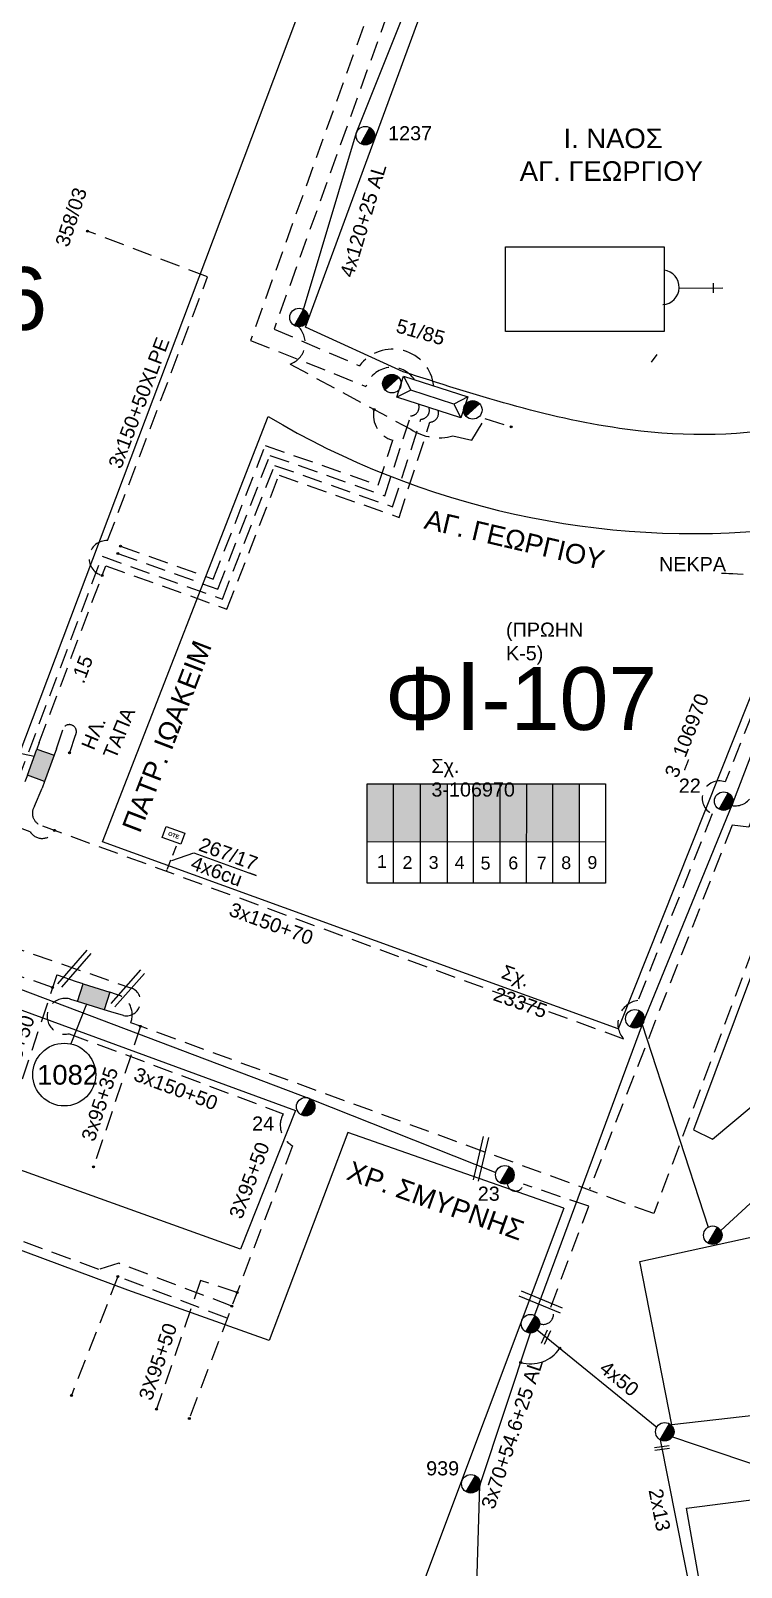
# Model space of a CAD drawing. Header units: millimetres. Extents: x 1091 to 3521, y 1177 to 2968.
# Drawn here: x 3104.3 to 3194.7, y 2255.6 to 2451.3 of the extents above; entities that cross this region are included whole.
import ezdxf
from ezdxf.enums import TextEntityAlignment as Align

# ---------------------------------------------------------------- set-up
doc = ezdxf.new("R2010")
doc.units = ezdxf.units.MM
doc.linetypes.add('DASHED', pattern=[19.05, 12.7, -6.35])
for name, color, linetype, lineweight in [('2x13', 7, 'Continuous', 30), ('3x150+50', 7, 'Continuous', 30), ('3x150+50 XLPE', 7, 'SYN_LINE', 30), ('3x150+70', 7, 'Continuous', 30), ('3x95+35', 7, 'Continuous', 30), ('4x16+16', 7, 'Continuous', 30), ('4x16CU', 7, 'Continuous', 30), ('4x50', 7, 'Continuous', 30), ('Άγνωστα', 7, 'Continuous', 30), ('Γυμνά εναέρια ΧΤ και ΦΟΠ (3Φ)   4x50+16AL', 7, 'Continuous', 30), ('Καλωδια Χ.Τ 3x95+35', 7, 'DASHED', 30), ('Καλωδια ΧΤ  3X95+50', 7, 'Continuous', 30), ('Καλώδια ΧΤ   3x150+50CU', 7, 'DASHED', 30), ('Καλώδια ΧΤ   3x150+70AL', 7, 'DASHED', 30), ('Καλώδια ΧΤ   3x150AL+50CU', 7, 'DASHED', 30), ('Συνεστραμμένα ΧΤ   3x70+54.6+25 AL', 7, 'SYN_LINE', 30), ('Συνεστραμμένα ΧΤ   4x120+25 AL', 7, 'SYN_LINE', 30), ('Υπόγεια Καλώδια Δικτύου ΧΤ   .15', 7, 'DASHED', 30), ('Υπόγεια καλώδια Παροχών ΧΤ   4x50AL', 7, 'DASHED', 30)]:
    doc.layers.add(name, color=color, linetype=linetype, lineweight=lineweight)
for name, color, linetype in [('Link Box 4 Διευθύνσεων', 7, 'Continuous'), ('Pillar OTE', 7, 'Continuous'), ('TEXT ΚΑΛΩΔΙΩΝ', 7, 'Continuous'), ('ΑΓΝΩΣΤΟ ΥΠΟΓΕΙΟ ΚΑΛΩΔΙΟ', 7, 'DASHED'), ('Επιγραφές - Σχήματα', 7, 'Continuous'), ('Μηχανική τομή', 7, 'Continuous'), ('Στύλος ΦΜ', 7, 'Continuous'), ('Στύλος ΦΜ @ 1', 7, 'Continuous'), ('Συνδέσεις', 7, 'Continuous'), ('Τομή', 7, 'Continuous'), ('Υποσταθμός εναέριος 2 στύλων', 7, 'Continuous'), ('Υποσταθμός πόλεως', 7, 'Continuous'), ('Υπόβαθρο ΔΕΗ', 7, 'Continuous')]:
    doc.layers.add(name, color=color, linetype=linetype)
doc.styles.add('arial', font='arial.ttf')
doc.styles.get("Standard").update_dxf_attribs({"font": 'arial.ttf', "height": 1.8})
doc.linetypes.add('SYN_LINE', pattern='A,0.5,-0.0001,["/\\/\\/\\/",Standard,S=0.1,R=0,X=0,Y=-0.05],-0.25', length=0.7501)
doc.dimstyles.new('ISO-25', dxfattribs={"dimtxt": 2.5, "dimasz": 2.5, "dimexe": 1.25, "dimexo": 0.625, "dimtad": 1, "dimtxsty": 'Standard', "dimcen": 2.5, "dimadec": 0, "dimazin": 0, "dimtfac": 1, "dimtmove": 0, "dimatfit": 3, "dimfxl": 1, "dimarcsym": 0})

# ---------------------------------------------------------------- blocks, each defined once
blk = doc.blocks.new('ΥΠΑΡΧΩΝ ΤΣΙΜΕΝΤΕΝΙΟΣ ΣΤΥΛΟΣ')
at = {"layer": 'Στύλος ΦΜ'}
blk.add_hatch(color=7, dxfattribs=at).paths.add_polyline_path([(-1.29, -2.28, 0.574793), (2.62, 0, 0.268822), (1.3, 2.27)])
at = {"layer": 'Στύλος ΦΜ', "color": 7}
blk.add_line((-1.29, -2.28), (1.3, 2.27), dxfattribs=at)
blk.add_circle((0, 0), 2.62, dxfattribs=at)
at = {"layer": 'Στύλος ΦΜ', "flags": 4}
for tag, p in [('ΑΡΙΘΜΟΣ', (-4.68, 8.05)), ('ΤΥΠΟΣ', (-4.91, 3.03))]:
    blk.add_attdef(tag, p, '', height=4, dxfattribs=at)
blk = doc.blocks.new('ΥΠΟΣΤΑΘΜΟΣ ΕΝΑΕΡΙΟΣ ΕΠΙ 2 ΣΤΥΛΩΝ')
at = {"layer": 'Υποσταθμός εναέριος 2 στύλων', "linetype": 'Continuous'}
for points in [[(-11.97, -2.11, 0.574793), (-8.45, -0.07, 0.268822), (-9.64, 1.98)], [(9.68, -2.15, 0.574793), (13.19, -0.1, 0.268822), (12.01, 1.95)]]:
    blk.add_hatch(color=256, dxfattribs=at).paths.add_polyline_path(points)
for p, q in [((-11.97, -2.11), (-9.64, 1.98)), ((9.68, -2.15), (12.01, 1.95))]:
    blk.add_line(p, q, dxfattribs=at)
for centre in [(-10.81, -0.07), (10.84, -0.1)]:
    blk.add_circle(centre, 2.36, dxfattribs=at)
at = {"layer": 'Υποσταθμός πόλεως', "linetype": 'Continuous', "ltscale": 40}
blk.add_lwpolyline([(-8.57, 2.82), (8.57, 2.82), (8.57, -2.82), (-8.57, -2.82)], close=True, dxfattribs=at)
for points in [[(-5.75, 0), (-8.57, 2.82)], [(-8.57, -2.82), (-5.75, 0)], [(-5.75, 0), (5.75, 0)], [(5.75, 0), (8.57, 2.82)], [(8.57, -2.82), (5.75, 0)]]:
    blk.add_lwpolyline(points, dxfattribs=at)
at = {"layer": 'Υποσταθμός εναέριος 2 στύλων', "ltscale": 40, "flags": 1}
for tag, p in [('ΜΕΤΑΣΧΗΜΑΤΙΣΜΟΣ', (14.09, 2.51)), ('ΙΣΧΥΣ', (14.07, -0.28)), ('ΑΡΙΘΜΟΣ', (14.19, -3))]:
    blk.add_attdef(tag, p, '', height=1.8, dxfattribs=at)
blk = doc.blocks.new('LINK BOX 4 ΑΝΑΧΩΡΗΣΕΩΝ')
at = {"layer": 'Link Box 4 Διευθύνσεων', "ltscale": 40}
blk.add_hatch(color=256, dxfattribs=at).paths.add_polyline_path([(-3.54, 0), (-3.54, -4.67), (3.54, -4.67), (3.54, 0)])
for p, q in [((-3.54, 0), (-5.33, 0)), ((5.33, 0), (3.54, 0)), ((-3.54, -4.67), (-5.33, -4.67)), ((5.33, -4.67), (3.54, -4.67))]:
    blk.add_line(p, q, dxfattribs=at)
blk.add_lwpolyline([(-3.54, -4.67), (-3.54, 0), (3.54, 0), (3.54, -4.67)], close=True, dxfattribs=at)
blk = doc.blocks.new('_ΣΥΝΔΕΣΗ')
at = {"layer": 'Συνδέσεις', "linetype": 'SYN_LINE', "ltscale": 40}
blk.add_hatch(color=256, dxfattribs=at).paths.add_polyline_path([(0.5, -0.01, 1), (-0.5, -0.01, 1)])
at = {"layer": 'Συνδέσεις'}
blk.add_circle((0, -0.01), 0.5, dxfattribs=at)
blk = doc.blocks.new('ΜΗΧΑΝΙΚΗ ΤΟΜΗ')
at = {"layer": 'Μηχανική τομή', "ltscale": 40}
for p, q in [((-3.79, 1.21), (3.79, 1.21)), ((3.79, -0.34), (-3.79, -0.34))]:
    blk.add_line(p, q, dxfattribs=at)
blk = doc.blocks.new('ΤΟΜΗ')
at = {"layer": 'Τομή', "ltscale": 40}
for p, q in [((11.33, -0.65), (-11.4, -0.65)), ((11.33, -3.42), (-11.4, -3.42))]:
    blk.add_line(p, q, dxfattribs=at)
blk = doc.blocks.new('PILLAR ΟΤΕ')
at = {"layer": 'Pillar OTE', "ltscale": 40}
blk.add_lwpolyline([(-3.31, 2.02), (3.39, 2.02), (3.39, -1.99), (-3.31, -1.99)], close=True, dxfattribs=at)
at = {"layer": 'Pillar OTE', "insert": (-1.81, 0.71), "char_height": 1.3575, "width": 109.961, "attachment_point": 1}
blk.add_mtext('{\\fArial|b1|i0|c161|p34;OTE}', dxfattribs=at)

msp = doc.modelspace()

# ---------------------------------------------------------------- hatches: boundary and pattern name
at = {"layer": 'Pillar OTE', "ltscale": 40}
h = msp.add_hatch(color=256, dxfattribs=at)
h.dxf.hatch_style = 1
h.paths.add_polyline_path([(3121.7, 2344.13), (3121.65, 2344.5), (3121.39, 2344.24)])
at = {"layer": 'Καλώδια ΧΤ   3x150AL+50CU', "linetype": 'DASHED', "lineweight": -3, "ltscale": 0.2}
h = msp.add_hatch(color=27, dxfattribs=at)
h.dxf.hatch_style = 1
h.paths.add_polyline_path([(3150.44, 2355.35), (3147.05, 2355.35), (3147.05, 2347.97), (3150.44, 2347.97)])
h = msp.add_hatch(color=6, dxfattribs=at)
h.dxf.hatch_style = 1
h.paths.add_polyline_path([(3153.88, 2355.35), (3150.44, 2355.35), (3150.44, 2347.99), (3153.87, 2347.99)])
h = msp.add_hatch(color=30, dxfattribs=at)
h.dxf.hatch_style = 1
h.paths.add_polyline_path([(3153.87, 2347.99), (3157.31, 2347.98), (3157.32, 2355.35), (3153.88, 2355.35)])
h = msp.add_hatch(color=62, dxfattribs=at)
h.dxf.hatch_style = 1
h.paths.add_polyline_path([(3160.61, 2347.98), (3164, 2347.98), (3164, 2355.35), (3160.61, 2355.35)])
h = msp.add_hatch(color=2, dxfattribs=at)
h.dxf.hatch_style = 1
h.paths.add_polyline_path([(3164, 2347.98), (3167.39, 2347.97), (3167.4, 2355.35), (3164, 2355.35)])
h = msp.add_hatch(color=133, dxfattribs=at)
h.dxf.hatch_style = 1
h.paths.add_polyline_path([(3170.73, 2347.97), (3170.73, 2355.35), (3167.4, 2355.35), (3167.39, 2347.97)])
h = msp.add_hatch(color=5, dxfattribs=at)
h.dxf.hatch_style = 1
h.paths.add_polyline_path([(3174.12, 2355.35), (3170.73, 2355.35), (3170.73, 2347.97), (3174.12, 2347.97)])

# ---------------------------------------------------------------- linework, layer by layer
at = {"layer": '2x13', "color": 133, "lineweight": -3, "ltscale": 0.1}
msp.add_lwpolyline([(3184.39, 2271.79), (3188.45, 2251.22)], dxfattribs=at)
at = {"layer": '3x150+50', "color": 6, "linetype": 'DASHED', "lineweight": -3, "ltscale": 0.2}
for points in [[(3126.78, 2419.91), (3111.49, 2425.75)], [(3114.06, 2386.32), (3126.78, 2419.91)]]:
    msp.add_lwpolyline(points, dxfattribs=at)
at = {"layer": '3x150+50', "color": 1, "linetype": 'DASHED', "lineweight": -3, "ltscale": 0.2}
msp.add_lwpolyline([(3110.09, 2330.12), (3107.59, 2331.01), (3102.55, 2315.78)], dxfattribs=at)
at = {"layer": '3x150+50', "color": 133, "linetype": 'DASHED', "lineweight": -3, "ltscale": 0.2}
msp.add_lwpolyline([(3109.39, 2327.89, 1.33916), (3109.18, 2323.52), (3136.42, 2313.33, 0.423462), (3137.61, 2309.25)], format="xyb", dxfattribs=at)
at = {"layer": '3x150+50', "color": 6, "linetype": 'DASHED', "lineweight": -3, "ltscale": 0.2}
msp.add_arc((3113.95, 2384.07), 2.26, 87.2387, 254.8813, dxfattribs=at)
at = {"layer": '3x150+50 XLPE', "color": 5, "linetype": 'DASHED', "lineweight": -3, "ltscale": 0.2}
msp.add_lwpolyline([(3186.24, 2475.39), (3151.77, 2466.14), (3132.25, 2411.82), (3146.94, 2405.97, -0.636128), (3153.12, 2406.8, -0.180086)], format="xyb", dxfattribs=at)
at = {"layer": '3x150+50 XLPE', "color": 2, "linetype": 'DASHED', "lineweight": -3, "ltscale": 0.2}
msp.add_lwpolyline([(3186.84, 2473.14), (3153.55, 2464.2), (3135.25, 2413.27), (3146.12, 2408.59, -0.682524), (3155.57, 2406.01, -0.462394)], format="xyb", dxfattribs=at)
at = {"layer": '3x150+70', "color": 133, "linetype": 'DASHED', "lineweight": -3, "ltscale": 0.2}
for points in [[(3209.55, 2363.05), (3197.42, 2367.59), (3192.64, 2355.59)], [(3191.01, 2351.51), (3181.56, 2327.76)]]:
    msp.add_lwpolyline(points, dxfattribs=at)
for points in [[(3181.56, 2327.76, 0.598437), (3179.75, 2322.82), (3105.48, 2350.08, -0.456167), (3104.74, 2352.49), (3105.73, 2354.81)], [(3107.29, 2349.41, -0.598871), (3104.22, 2349.21), (3095.18, 2352.62), (3090.17, 2338.63), (3116.98, 2329.37, -0.940521), (3116.09, 2325.82), (3114.47, 2326.3)]]:
    msp.add_lwpolyline(points, format="xyb", dxfattribs=at)
msp.add_arc((3191.93, 2353.51), 2.2, 71.1852, 245.3972, dxfattribs=at)
at = {"layer": '3x95+35', "color": 2, "linetype": 'DASHED', "lineweight": -3, "ltscale": 0.2}
msp.add_lwpolyline([(3118.25, 2324.46), (3112.27, 2306.55)], dxfattribs=at)
at = {"layer": '4x16+16', "color": 6, "lineweight": -3, "ltscale": 0.1}
for points in [[(3182.09, 2324.69), (3190.5, 2298.88)], [(3192.09, 2298.46), (3212.42, 2317.18)]]:
    msp.add_lwpolyline(points, dxfattribs=at)
at = {"layer": '4x16CU', "color": 133, "linetype": 'DASHED', "lineweight": -3, "ltscale": 0.2}
msp.add_lwpolyline([(3138.34, 2413.57, -0.554532), (3137.29, 2408.8), (3152.65, 2400.5, 0.214785), (3157.99, 2399.65), (3160.43, 2399.11), (3162.08, 2401.87), (3165.43, 2400.81)], format="xyb", dxfattribs=at)
at = {"layer": '4x50', "color": 133, "lineweight": -3, "ltscale": 0.1}
for points in [[(3168.75, 2285.8), (3183.94, 2273.39)], [(3185.95, 2272.17), (3200.63, 2267.22), (3221.61, 2269.76), (3244.81, 2272.07)]]:
    msp.add_lwpolyline(points, dxfattribs=at)
at = {"layer": 'Pillar OTE', "lineweight": -3, "ltscale": 40}
for points in [[(3147.11, 2342.71), (3147.11, 2355.35), (3177.44, 2355.35), (3177.44, 2342.68), (3147.11, 2342.71)], [(3150.43, 2342.71), (3150.44, 2355.35)], [(3153.87, 2342.7), (3153.88, 2355.35)], [(3157.31, 2342.7), (3157.32, 2355.35)], [(3160.61, 2342.7), (3160.61, 2355.35)], [(3164, 2342.69), (3164, 2355.35)], [(3167.39, 2342.69), (3167.4, 2355.35)], [(3170.73, 2342.69), (3170.73, 2355.35)], [(3174.12, 2342.68), (3174.12, 2355.35)], [(3147.11, 2347.99), (3177.44, 2347.96)]]:
    msp.add_lwpolyline(points, dxfattribs=at)
at = {"layer": 'Άγνωστα', "lineweight": -3}
msp.add_lwpolyline([(3194.94, 2382), (3194.23, 2382.04), (3193.62, 2382.07), (3193.14, 2382.1), (3192.78, 2382.12), (3192.52, 2382.13), (3192.35, 2382.14), (3192.25, 2382.14), (3192.19, 2382.15), (3192.17, 2382.15), (3192.17, 2382.15)], dxfattribs=at)
at = {"layer": 'ΑΓΝΩΣΤΟ ΥΠΟΓΕΙΟ ΚΑΛΩΔΙΟ', "color": 7, "linetype": 'DASHED', "lineweight": -3, "ltscale": 0.2}
msp.add_lwpolyline([(3107.55, 2359.82), (3108.36, 2362.3, -1.129172), (3109.93, 2361.49), (3109.19, 2359.29)], format="xyb", dxfattribs=at)
at = {"layer": 'ΑΓΝΩΣΤΟ ΥΠΟΓΕΙΟ ΚΑΛΩΔΙΟ', "color": 133, "lineweight": -3, "ltscale": 0.2}
msp.add_lwpolyline([(3129.29, 2287.27), (3115.37, 2292.58), (3109.45, 2277.44)], dxfattribs=at)
at = {"layer": 'Γυμνά εναέρια ΧΤ και ΦΟΠ (3Φ)   4x50+16AL', "color": 5, "lineweight": -3, "ltscale": 0.1}
msp.add_lwpolyline([(3044.66, 2349.49), (3065.83, 2343.21), (3086.66, 2335.33), (3139.85, 2315.24), (3163.47, 2305.82)], dxfattribs=at)
at = {"layer": 'Καλωδια Χ.Τ 3x95+35', "color": 133, "lineweight": -3, "ltscale": 0.2}
msp.add_lwpolyline([(3129.88, 2288.83), (3115.5, 2294.27), (3112.93, 2293.49), (3086.64, 2303.19), (3082.35, 2292.29)], dxfattribs=at)
at = {"layer": 'Καλωδια ΧΤ  3X95+50', "color": 133, "linetype": 'DASHED', "lineweight": -3, "ltscale": 0.2}
for points in [[(3137.61, 2309.25), (3124.46, 2274.51)], [(3130.54, 2290.57), (3125.9, 2292.09), (3120.29, 2275.7)]]:
    msp.add_lwpolyline(points, dxfattribs=at)
at = {"layer": 'Καλώδια ΧΤ   3x150+50CU', "color": 133, "linetype": 'DASHED', "lineweight": -3, "ltscale": 0.1}
msp.add_lwpolyline([(3121.66, 2344.5), (3122.93, 2347.76)], dxfattribs=at)
at = {"layer": 'Καλώδια ΧΤ   3x150+70AL', "color": 1, "lineweight": -3, "ltscale": 0.2}
msp.add_lwpolyline([(3107.05, 2329.39), (3037.08, 2353.92), (3023.08, 2358.15), (3016.56, 2339.61)], dxfattribs=at)
at = {"layer": 'Συνεστραμμένα ΧΤ   3x70+54.6+25 AL', "color": 6, "lineweight": -3, "ltscale": 15}
msp.add_lwpolyline([(3213.42, 2404.05), (3202.12, 2375.11), (3193.6, 2352.85), (3182.09, 2324.69), (3168.37, 2287.65)], dxfattribs=at)
at = {"layer": 'Συνεστραμμένα ΧΤ   3x70+54.6+25 AL', "color": 133, "linetype": 'SYN_LINE', "lineweight": -3, "ltscale": 15}
msp.add_lwpolyline([(3160.63, 2239.2), (3161.45, 2265.98), (3167.88, 2285.41)], dxfattribs=at)
at = {"layer": 'Συνεστραμμένα ΧΤ   4x120+25 AL', "color": 133, "lineweight": -3, "ltscale": 15}
msp.add_lwpolyline([(3139, 2415.76), (3145.75, 2438.31), (3155, 2461.5)], dxfattribs=at)
at = {"layer": 'Υπόβαθρο ΔΕΗ', "lineweight": -3, "ltscale": 0.1}
for points in [[(3100.74, 2353.57), (3158.23, 2506.29), (3153.47, 2509.27), (3038.47, 2471.86)], [(3151.66, 2407.83), (3139.23, 2413.49), (3157.15, 2462.23)], [(3191.13, 2419.13), (3191.14, 2417.9)], [(3186.8, 2418.47), (3192.37, 2418.53)], [(3183.97, 2410.03), (3183.24, 2409.04)], [(3188.62, 2311.26), (3191.06, 2310.07), (3228.88, 2341.75), (3217.48, 2382.91), (3215.41, 2382.85), (3188.62, 2311.26)], [(3137.95, 2313.73), (3130.97, 2296.06), (3017.07, 2337.06), (3023.73, 2355.65), (3137.95, 2313.73)], [(3125.01, 2346.55), (3132.98, 2343.66), (3132.15, 2343.96)], [(3172.13, 2301.28), (3144.62, 2310.95), (3134.61, 2284.44), (3116.64, 2290.86), (3061, 2311.57), (3014.26, 2328.26), (2998.68, 2284.24), (3012.08, 2278.41), (3045.72, 2280.27), (3142.22, 2221.5)], [(3242.19, 2280.13), (3185.86, 2273.69), (3181.78, 2294.49), (3236.36, 2306.45), (3242.19, 2280.13)], [(3172.13, 2301.28), (3142.22, 2221.5)]]:
    msp.add_lwpolyline(points, dxfattribs=at)
at = {"layer": 'Υπόβαθρο ΔΕΗ', "linetype": 'Continuous', "lineweight": -3, "ltscale": 0.1}
msp.add_lwpolyline([(3164.69, 2423.73), (3184.89, 2423.73), (3184.89, 2412.94), (3164.69, 2412.94)], close=True, dxfattribs=at)
at = {"layer": 'Υπόβαθρο ΔΕΗ', "lineweight": -3, "ltscale": 0.1}
for points in [[(3199.52, 2387.78), (3203.03, 2384.38), (3179.05, 2324.15), (3113.42, 2347.96), (3134.5, 2402.14, 0.1619), (3199.52, 2387.78, -1.157053)], [(3250.02, 2229.97), (3202.88, 2232.72, -0.289115), (3191.7, 2240.73), (3187.73, 2263.08), (3244.26, 2270.33), (3250.66, 2240.86), (3250.02, 2229.97)]]:
    msp.add_lwpolyline(points, format="xyb", dxfattribs=at)
at = {"layer": 'Υπόβαθρο ΔΕΗ', "lineweight": -3}
for points in [[(3104.71, 2358.83), (3099.26, 2359.97)], [(3111.36, 2327.27), (3109.36, 2322.22)]]:
    msp.add_lwpolyline(points, dxfattribs=at)
msp.add_circle((3108.54, 2318.31), 4, dxfattribs=at)
at = {"layer": 'Υπόβαθρο ΔΕΗ', "lineweight": -3, "ltscale": 0.1}
msp.add_arc((3184.58, 2418.59), 2.22, 273.613, 82.2172, dxfattribs=at)
at = {"layer": 'Υπόβαθρο ΔΕΗ', "lineweight": -3}
msp.add_arc((3167.88, 2285.96), 4.5, 253.8975, 326.1535, dxfattribs=at)
at = {"layer": 'Υπόβαθρο ΔΕΗ', "lineweight": -3, "ltscale": 0.1}
msp.add_spline([(3207.81, 2402.66), (3200.79, 2400.87), (3179.21, 2400.62), (3151.66, 2407.83)], degree=3, dxfattribs=at)
at = {"layer": 'Υπόγεια Καλώδια Δικτύου ΧΤ   .15', "color": 133, "lineweight": -3, "ltscale": 0.2}
msp.add_lwpolyline([(3115.37, 2384.68), (3128.09, 2380.14), (3134.72, 2397.18), (3149.34, 2392.04), (3152.62, 2402.2, 0.491578), (3153.65, 2403.67, -0.491578)], format="xyb", dxfattribs=at)
at = {"layer": 'Υπόγεια Καλώδια Δικτύου ΧΤ   .15', "color": 27, "lineweight": -3, "ltscale": 0.2}
msp.add_lwpolyline([(3086.8, 2337.46), (3093.19, 2355.11), (3101.33, 2352.3), (3113.38, 2384.32), (3128.67, 2378.87), (3135.3, 2395.91), (3150.33, 2390.63), (3153.93, 2401.78, 0.491578), (3154.96, 2403.25, -0.491578)], format="xyb", dxfattribs=at)
at = {"layer": 'Υπόγεια Καλώδια Δικτύου ΧΤ   .15', "color": 6, "lineweight": -3, "ltscale": 0.2}
for points in [[(3105.36, 2360.62), (3113.82, 2383.1), (3129.25, 2377.61), (3135.88, 2394.65), (3151.16, 2389.28), (3155.08, 2401.41, 0.491578), (3156.12, 2402.88, -0.491578)], [(3169.04, 2286.59, 0.809059), (3170.45, 2288.69), (3175.3, 2301.54), (3166.99, 2304.34, -0.86621), (3164.92, 2304.4, 5.86272)]]:
    msp.add_lwpolyline(points, format="xyb", dxfattribs=at)
at = {"layer": 'Υπόγεια Καλώδια Δικτύου ΧΤ   .15', "color": 133, "lineweight": -3, "ltscale": 0.2}
msp.add_lwpolyline([(3115.7, 2385.62), (3127.51, 2381.41), (3134.13, 2398.44), (3148.51, 2393.39), (3150.36, 2399.11)], dxfattribs=at)
at = {"layer": 'Υπόγεια Καλώδια Δικτύου ΧΤ   .15', "color": 2, "lineweight": -3, "ltscale": 0.2}
msp.add_lwpolyline([(3209.12, 2361.89), (3206.82, 2362.75), (3183.56, 2300.6), (3118.25, 2324.46)], dxfattribs=at)
at = {"layer": 'Υπόγεια Καλώδια Δικτύου ΧΤ   .15', "color": 7, "lineweight": -3, "ltscale": 0.2}
msp.add_lwpolyline([(3208.32, 2359.74), (3200.38, 2362.71), (3195.67, 2349.81), (3193.54, 2350.06), (3175.38, 2303.71)], dxfattribs=at)
msp.add_lwpolyline([(3208.69, 2360.74), (3199.81, 2364.06), (3196.1, 2353.9, -0.331301), (3193.49, 2352.57)], format="xyb", dxfattribs=at)
at = {"layer": 'Υπόγεια Καλώδια Δικτύου ΧΤ   .15', "color": 2, "lineweight": -3, "ltscale": 0.2}
msp.add_lwpolyline([(3118.25, 2324.46), (3117, 2324.92, 0.459034), (3115.17, 2328.52, -3.171173)], format="xyb", dxfattribs=at)
at = {"layer": 'Υπόγεια Καλώδια Δικτύου ΧΤ   .15', "color": 133, "lineweight": -3, "ltscale": 0.2}
msp.add_arc((3151.17, 2402.29), 3.28, 166.9582, 255.6529, dxfattribs=at)

# ---------------------------------------------------------------- block references
at = {"layer": 'Link Box 4 Διευθύνσεων', "lineweight": -3, "xscale": 0.4999999999999998, "yscale": 0.4999999999999998, "zscale": 0.4999999999999998}
for p, rotation in [((3104.45, 2358.11), 70.05334046047433), ((3112.63, 2329.32), 342.6003970237938)]:
    msp.add_blockref('LINK BOX 4 ΑΝΑΧΩΡΗΣΕΩΝ', p, dxfattribs=dict(at, rotation=rotation))
at = {"layer": 'Pillar OTE', "xscale": 0.375, "yscale": 0.375, "zscale": 0.375, "rotation": 340}
msp.add_blockref('PILLAR ΟΤΕ', (3122.42, 2348.79), dxfattribs=at)
at = {"layer": 'Μηχανική τομή', "lineweight": -3, "xscale": 0.2499999999999677, "yscale": 0.2499999999999677, "zscale": 0.2499999999999677}
for p, rotation in [((3169.94, 2284.83), 65.24678778979138), ((3184.64, 2270.63), 7.521594297298432)]:
    msp.add_blockref('ΜΗΧΑΝΙΚΗ ΤΟΜΗ', p, dxfattribs=dict(at, rotation=rotation))
at = {"layer": 'Στύλος ΦΜ @ 1', "lineweight": -3, "ltscale": 40}
ref = msp.add_blockref('ΥΠΑΡΧΩΝ ΤΣΙΜΕΝΤΕΝΙΟΣ ΣΤΥΛΟΣ', (3146.86, 2437.9), dxfattribs=dict(at, xscale=0.4499999999998181, yscale=0.4499999999998181, zscale=0.4499999999998181))
ref.add_attrib('ΑΡΙΘΜΟΣ', '1237', (3149.76, 2437.31), dxfattribs={"layer": 'Στύλος ΦΜ', "height": 1.8, "flags": 4})
at = {"layer": 'Στύλος ΦΜ @ 1', "lineweight": -3, "ltscale": 40, "xscale": 0.4499999999998181, "yscale": 0.4499999999998181, "zscale": 0.4499999999998181}
for p in [(3138.42, 2414.74), (3181.16, 2325.42), (3191.08, 2297.85), (3167.87, 2286.58), (3184.97, 2272.82)]:
    msp.add_blockref('ΥΠΑΡΧΩΝ ΤΣΙΜΕΝΤΕΝΙΟΣ ΣΤΥΛΟΣ', p, dxfattribs=at)
at = {"layer": 'Στύλος ΦΜ @ 1', "lineweight": -3, "ltscale": 40}
ref = msp.add_blockref('ΥΠΑΡΧΩΝ ΤΣΙΜΕΝΤΕΝΙΟΣ ΣΤΥΛΟΣ', (3192.46, 2353.14), dxfattribs=dict(at, xscale=0.4499999999998181, yscale=0.4499999999998181, zscale=0.4499999999998181))
ref.add_attrib('ΑΡΙΘΜΟΣ', '22', (3186.76, 2354.21), dxfattribs={"layer": 'Στύλος ΦΜ', "height": 1.8, "flags": 4})
ref = msp.add_blockref('ΥΠΑΡΧΩΝ ΤΣΙΜΕΝΤΕΝΙΟΣ ΣΤΥΛΟΣ', (3139.27, 2314.22), dxfattribs=dict(at, xscale=0.4499999999998181, yscale=0.4499999999998181, zscale=0.4499999999998181))
ref.add_attrib('ΑΡΙΘΜΟΣ', '24', (3132.45, 2311.17), dxfattribs={"layer": 'Στύλος ΦΜ', "height": 1.8, "flags": 4})
ref = msp.add_blockref('ΥΠΑΡΧΩΝ ΤΣΙΜΕΝΤΕΝΙΟΣ ΣΤΥΛΟΣ', (3164.61, 2305.54), dxfattribs=dict(at, xscale=0.4499999999998181, yscale=0.4499999999998181, zscale=0.4499999999998181))
ref.add_attrib('ΑΡΙΘΜΟΣ', '23', (3161.17, 2302.24), dxfattribs={"layer": 'Στύλος ΦΜ', "height": 1.8, "flags": 4})
ref = msp.add_blockref('ΥΠΑΡΧΩΝ ΤΣΙΜΕΝΤΕΝΙΟΣ ΣΤΥΛΟΣ', (3160.29, 2266.19), dxfattribs=dict(at, xscale=0.4499999999998181, yscale=0.4499999999998181, zscale=0.4499999999998181))
ref.add_attrib('ΑΡΙΘΜΟΣ', '939', (3154.6, 2267.26), dxfattribs={"layer": 'Στύλος ΦΜ', "height": 1.8, "flags": 4})
at = {"layer": 'Συνδέσεις', "lineweight": -3, "xscale": 0.25, "yscale": 0.25, "zscale": 0.25}
for p in [(3111.49, 2425.75), (3147.97, 2403.03), (3165.43, 2400.81), (3115.7, 2385.62), (3115.37, 2384.68), (3113.37, 2381.89), (3109.19, 2359.29), (3107.29, 2349.42), (3107.05, 2329.39), (3118.25, 2324.46), (3112.27, 2306.55), (3115.37, 2292.58), (3130.54, 2290.57), (3129.88, 2288.83), (3109.45, 2277.44), (3120.29, 2275.71), (3124.46, 2274.51)]:
    msp.add_blockref('_ΣΥΝΔΕΣΗ', p, dxfattribs=at)
at = {"layer": 'Συνδέσεις', "lineweight": -3, "xscale": 0.25, "yscale": 0.25, "zscale": 0.25, "rotation": 46.2675982787486}
for p in [(3171.62, 2283.46), (3166.63, 2281.64)]:
    msp.add_blockref('_ΣΥΝΔΕΣΗ', p, dxfattribs=at)
at = {"layer": 'Τομή', "lineweight": -3, "xscale": 0.25, "yscale": 0.25, "zscale": 0.25}
for p, rotation in [((3109.41, 2332.14), 48.93188075510586), ((3116.24, 2329.63), 48.5937819104052), ((3161.05, 2307.71), 76.95771334038268), ((3168.97, 2288.91), 157.5161793408905)]:
    msp.add_blockref('ΤΟΜΗ', p, dxfattribs=dict(at, rotation=rotation))
at = {"layer": 'Υποσταθμός εναέριος 2 στύλων', "lineweight": -3, "xscale": 0.4999999999999996, "yscale": 0.4999999999999996, "zscale": 0.4999999999999996, "rotation": 162.0966935913727}
msp.add_blockref('ΥΠΟΣΤΑΘΜΟΣ ΕΝΑΕΡΙΟΣ ΕΠΙ 2 ΣΤΥΛΩΝ', (3155.38, 2404.6), dxfattribs=at)

# ---------------------------------------------------------------- texts
at = {"lineweight": -3, "ltscale": 40, "insert": (3165.59, 2438.81), "char_height": 2.5, "width": 25.1405, "attachment_point": 1, "style": 'arial'}
msp.add_mtext('{\\W6.68049; }Ι. ΝΑΟΣ\\P{\\W0.948505; }ΑΓ. ΓΕΩΡΓΙΟΥ', dxfattribs=at)
at = {"lineweight": -3, "ltscale": 40, "char_height": 2.5, "width": 25.1405, "attachment_point": 1, "style": 'arial'}
for s, insert, rotation in [('ΑΓ. ΓΕΩΡΓΙΟΥ', (3154.78, 2390.33), 346.8546), ('ΠΑΤΡ. ΙΩΑΚΕΙΜ', (3115.83, 2349.85), 69.0135), ('XΡ. ΣΜΥΡΝΗΣ', (3145.15, 2307.37), 340.4495)]:
    msp.add_mtext(s, dxfattribs=dict(at, insert=insert, rotation=rotation))
at = {"lineweight": -3, "ltscale": 30, "char_height": 1.63, "width": 11.2573, "attachment_point": 1}
for s, insert in [('1', (3148.35, 2346.27)), ('2', (3151.59, 2346.14)), ('3', (3154.92, 2346.14)), ('4', (3158.23, 2346.14)), ('5', (3161.53, 2346.06)), ('6', (3165.05, 2346.08)), ('7', (3168.68, 2346.08)), ('8', (3171.79, 2346.11)), ('9', (3175.12, 2346.14))]:
    msp.add_mtext(s, dxfattribs=dict(at, insert=insert))
at = {"layer": 'TEXT ΚΑΛΩΔΙΩΝ', "lineweight": -3, "ltscale": 0.1, "style": 'arial'}
for s, rotation, p in [('4x120+25 AL', 73.3239, (3146.57, 2427.11)), ('3x150+50XLPE', 69.2607, (3118.03, 2403.87)), ('  .15', 69.3706, (3110.54, 2369.28)), ('3x150+70', 339.8445, (3134.89, 2337.54)), ('3x150+50', 71.6787, (3102.21, 2320.49)), ('3x95+35', 71.5413, (3113.05, 2314.56)), ('3x150+50', 339.4841, (3122.75, 2316.52)), ('  3X95+50', 69.2797, (3131.84, 2304.19)), (' 3X95+50', 71.0946, (3120.34, 2281.42)), (' 3x70+54.6+25 AL', 71.6912, (3165.41, 2272.21)), ('4x50', 320.755, (3179.19, 2279.6)), ('2x13', 281.1849, (3184.31, 2262.87))]:
    msp.add_text(s, height=1.8, rotation=rotation, dxfattribs=at).set_placement(p, align=Align.MIDDLE_CENTER)
at = {"layer": 'Άγνωστα', "color": 7, "lineweight": -3, "insert": (3107.34, 2424.16), "char_height": 1.8, "attachment_point": 1, "rotation": 71.7361}
msp.add_mtext_dynamic_manual_height_columns('358/03', width=1.8, gutter_width=2.31, heights=[0.73], dxfattribs=at)
at = {"layer": 'Άγνωστα', "color": 7, "lineweight": -3}
note = msp.add_mtext_dynamic_manual_height_columns(' ', width=1.8, gutter_width=2.31, heights=[0.73, 0], dxfattribs=dict(at, insert=(3147.17, 2415.75), char_height=1.8, attachment_point=1, rotation=344.1111))
for column, words in zip(note.columns.linked_columns, ['51/85']):
    column.text = words
at = {"layer": 'Άγνωστα', "color": 7, "lineweight": -3, "insert": (3184.24, 2384.23), "char_height": 1.8, "attachment_point": 1}
msp.add_mtext_dynamic_manual_height_columns('ΝΕΚΡΑ', width=1.8, gutter_width=2.31, heights=[0.73], dxfattribs=at)
at = {"layer": 'Άγνωστα', "color": 7, "lineweight": -3}
note = msp.add_mtext_dynamic_manual_height_columns('(ΠΡΩΗΝ ', width=1.8, gutter_width=9.11, heights=[0.73, 0], dxfattribs=dict(at, insert=(3153.85, 2375.88), char_height=1.8, attachment_point=1))
for column, words in zip(note.columns.linked_columns, ['Κ-5)']):
    column.text = words
note = msp.add_mtext_dynamic_manual_height_columns(' ', width=1.8, gutter_width=2.31, heights=[0.73, 0], dxfattribs=dict(at, insert=(3183.4, 2352.79), char_height=1.8, attachment_point=1, rotation=68.6698))
for column, words in zip(note.columns.linked_columns, ['3_106970']):
    column.text = words
note = msp.add_mtext_dynamic_manual_height_columns('ΗΛ. ', width=1.8, gutter_width=2.31, heights=[0.73, 0], dxfattribs=dict(at, insert=(3109.08, 2356.39), char_height=1.8, attachment_point=1, rotation=67.7559))
for column, words in zip(note.columns.linked_columns, ['ΤΑΠΑ']):
    column.text = words
note = msp.add_mtext_dynamic_manual_height_columns('Σχ. ', width=1.8, gutter_width=2.31, heights=[0.73, 0], dxfattribs=dict(at, insert=(3151.16, 2358.52), char_height=1.8, attachment_point=1))
for column, words in zip(note.columns.linked_columns, ['3-106970']):
    column.text = words
note = msp.add_mtext_dynamic_manual_height_columns('Σχ. ', width=1.8, gutter_width=2.31, heights=[0.73, 0], dxfattribs=dict(at, insert=(3160.77, 2333.74), char_height=1.8, attachment_point=1, rotation=340.1605))
for column, words in zip(note.columns.linked_columns, ['23375']):
    column.text = words
at = {"layer": 'Άγνωστα', "color": 7, "lineweight": -3, "insert": (3105.08, 2319.53), "char_height": 2.5, "width": 4.551914400963142e-14, "attachment_point": 1}
msp.add_mtext('1082', dxfattribs=at)
at = {"layer": 'Υπόβαθρο ΔΕΗ', "lineweight": -3, "char_height": 8, "width": 84.6573, "attachment_point": 1}
for s, insert in [('Φ{\\H1.0833x;Ι}-106', (3071.71, 2421.83)), ('Φ{\\H1.0833x;Ι}-107', (3149.36, 2370.87))]:
    msp.add_mtext(s, dxfattribs=dict(at, insert=insert))
at = {"layer": 'Υπόγεια καλώδια Παροχών ΧΤ   4x50AL', "color": 7, "ltscale": 0.2, "char_height": 1.8, "attachment_point": 1, "rotation": 340}
for s, insert in [('267/17', (3126.12, 2348.58)), ('4x6cu', (3125.1, 2346.21))]:
    msp.add_mtext_dynamic_manual_height_columns(s, width=1.8, gutter_width=12.5, heights=[0.118], dxfattribs=dict(at, insert=insert))

# ---------------------------------------------------------------- leaders
at = {"layer": 'Επιγραφές - Σχήματα', "ltscale": 40}
msp.add_leader([(3122.23, 2345.57), (3125.01, 2346.55)], dimstyle='ISO-25', override={"dimasz": 0.5, "dimtad": 0}, dxfattribs=at)

doc.saveas('drawing.dxf')
